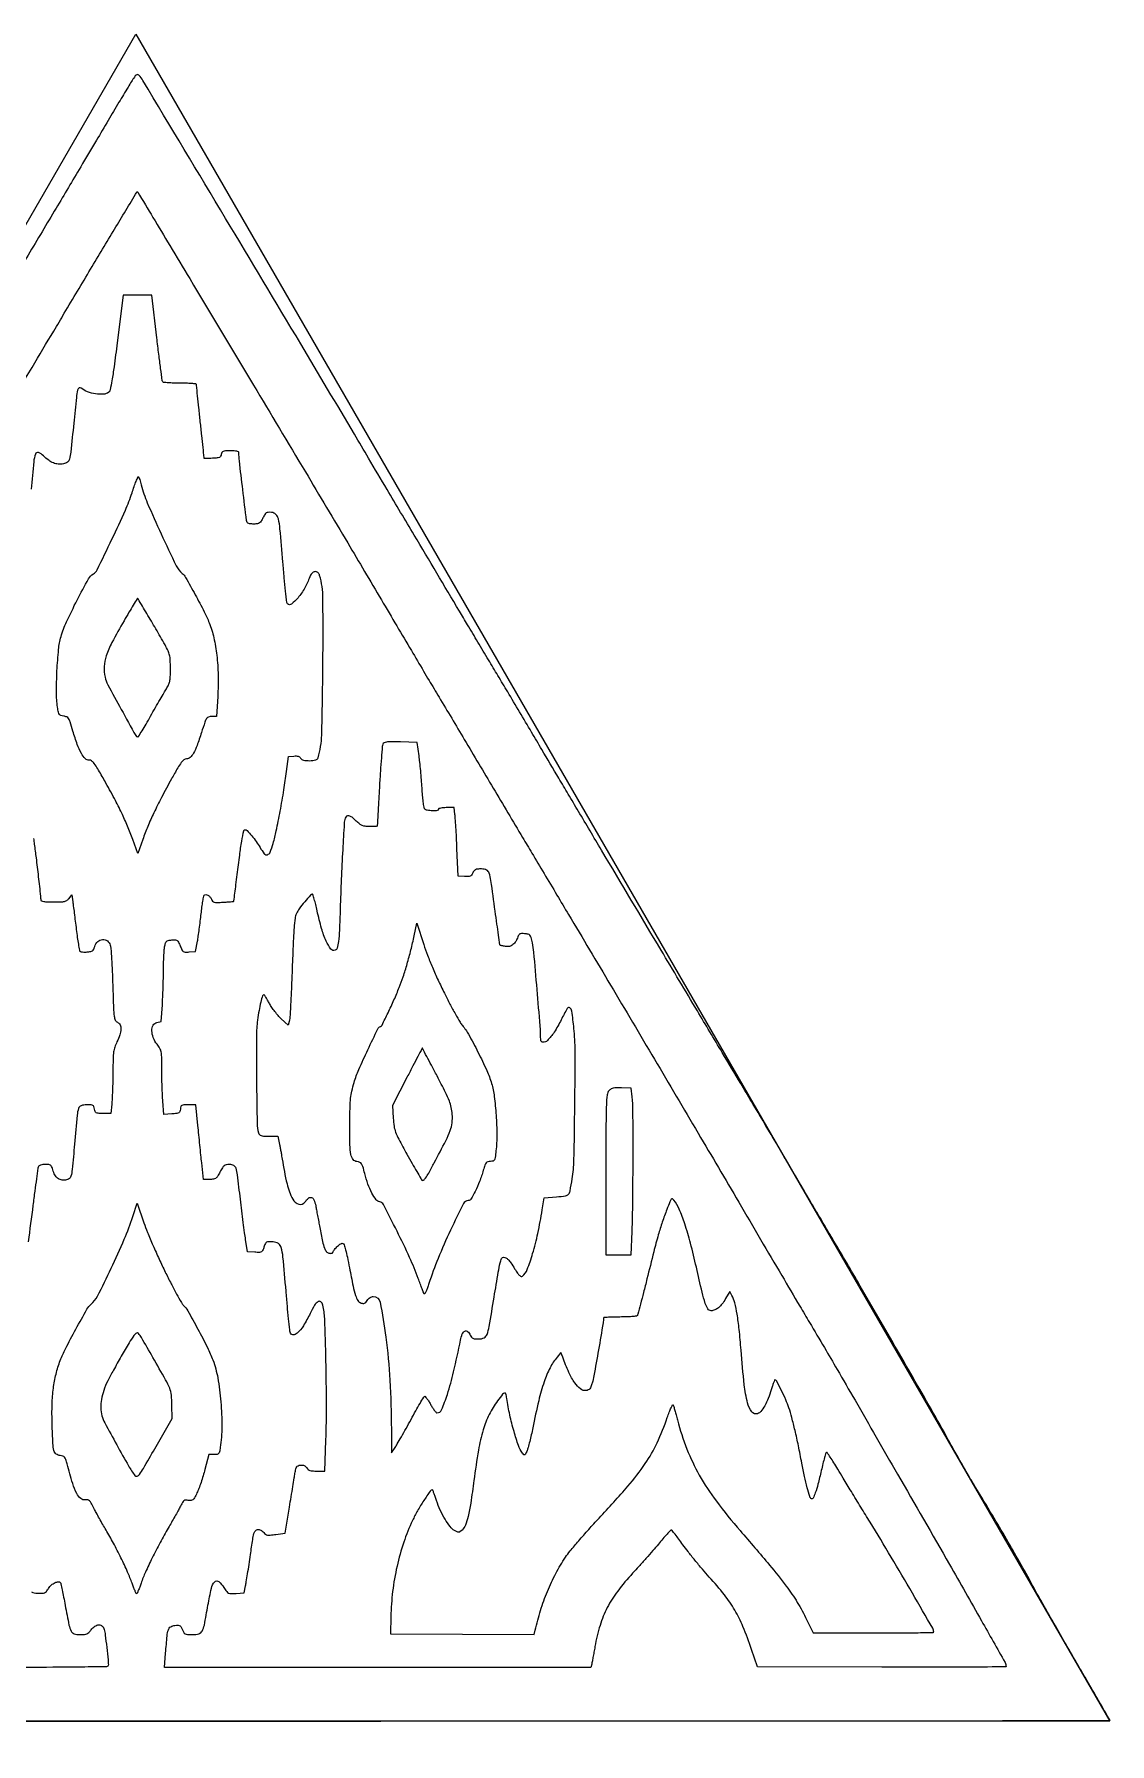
# Model space of a CAD drawing. Header units: millimetres. Extents: x 8 to 202, y 10 to 284.
# Drawn here: x 122.65 to 147.5, y 56.5 to 96 of the extents above; entities that cross this region are included whole.
import ezdxf

# ---------------------------------------------------------------- set-up
doc = ezdxf.new("R2010")
doc.units = ezdxf.units.MM
doc.layers.add('CUT', color=1, linetype='Continuous')
doc.layers.add('ENGRAVE', color=7, linetype='Continuous')

msp = doc.modelspace()

# ---------------------------------------------------------------- linework, layer by layer
at = {"layer": 'CUT'}
msp.add_lwpolyline([(102.5, 57.029), (125, 96), (147.5, 57.029)], close=True, dxfattribs=at)
at = {"layer": 'ENGRAVE'}
for points in [[(102.502, 57.029), (125.001, 57.029, 0.000068), (133.628, 57.03, 0.000114), (140.891, 57.034, 0.000001), (147.493, 57.039, 0.413999), (147.5, 57.045, 0.131203), (147.497, 57.058, 0.000069), (147.298, 57.404, 0.000931), (147.075, 57.789, 0.000567), (146.811, 58.243, -0.001325), (146.518, 58.749, -0.001075), (146.205, 59.293, -0.001085), (145.92, 59.796, -0.002818), (145.717, 60.16, 0.002725), (145.412, 60.708, 0.003134), (145.115, 61.227, 0.002853), (144.788, 61.781, 0.001688), (144.393, 62.439, -0.003753), (144.249, 62.681, -0.002126), (144.078, 62.975, -0.002122), (143.909, 63.274, -0.003491), (143.768, 63.528, 0.005256), (143.372, 64.239, 0.000741), (142.537, 65.692, 0.000894), (141.683, 67.169, 0.002652), (141.09, 68.178, -0.000697), (140.88, 68.532, -0.000333), (140.611, 68.987, -0.00033), (140.332, 69.463, -0.000471), (140.084, 69.886, 0.000821), (139.828, 70.32, 0.000501), (139.526, 70.832, 0.000502), (139.225, 71.339, 0.00089), (138.976, 71.756, -0.000393), (138.547, 72.473, -0.000167), (137.973, 73.434, -0.000103), (137.134, 74.84, -0.000025), (135.758, 77.15, -0.000053), (135.225, 78.044, -0.000461), (134.988, 78.443, -0.000581), (134.771, 78.809, -0.000112), (134.379, 79.474, 0.000536), (134.142, 79.874, 0.000334), (133.865, 80.343, 0.000335), (133.59, 80.804, 0.000608), (133.365, 81.181, -0.000213), (133.148, 81.543, -0.000144), (132.901, 81.956, -0.000145), (132.663, 82.355, -0.00029), (132.475, 82.671, -0.000038), (131.431, 84.426, -0.000161), (130.804, 85.48, -0.000265), (130.377, 86.201, -0.000574), (130.049, 86.756, 0.001443), (128.808, 88.847, 0.000555), (127.073, 91.745, 0.000045), (125.163, 94.927, 0.050799), (125.07, 95.051, 0.189834), (125.04, 95.066, 0.197749), (125.009, 95.056, 0.065893), (124.969, 95.011, 0.009089), (124.899, 94.906, 0.006714), (124.819, 94.777, 0.000513), (124.61, 94.427, 0.000705), (124.36, 94.008, 0.000537), (124.089, 93.548, -0.000806), (123.725, 92.935, -0.000226), (123.156, 91.978, -0.000228), (122.511, 90.897, -0.000241), (121.877, 89.835, 0.000168)], [(121.386, 86.266, 0.000083), (122.01, 87.311, 0.000097), (122.602, 88.303, 0.000085), (123.103, 89.142, 0.000591), (123.347, 89.553, -0.000722), (123.955, 90.575, -0.000982), (124.507, 91.496, -0.000037), (125.027, 92.359, -0.518533), (125.037, 92.359, -0.036225), (125.043, 92.351, -0.000004), (125.395, 91.766, -0.000121), (125.783, 91.119, -0.000073), (126.243, 90.352, -0.000195), (127.716, 87.894, -0.000357), (128.916, 85.888, -0.000434), (129.894, 84.247, -0.000841), (130.671, 82.933, 0.000158), (131.029, 82.328, 0.000193), (131.364, 81.761, 0.000161), (131.646, 81.285, 0.001372), (131.773, 81.072, -0.000811), (132.005, 80.684, -0.000072), (132.587, 79.707, -0.000098), (133.256, 78.582, -0.000094), (133.935, 77.44, 0.00018), (134.148, 77.082, 0.00008), (134.429, 76.611, 0.00008), (134.727, 76.112, 0.000108), (134.996, 75.661, -0.000512), (135.967, 74.029, -0.000444), (136.983, 72.316, -0.000446), (137.988, 70.613, -0.000541), (138.928, 69.014, 0.000185), (139.433, 68.153, 0.000206), (139.922, 67.322, 0.00019), (140.339, 66.613, 0.001077), (140.563, 66.236, -0.001055), (140.907, 65.655, -0.001631), (141.201, 65.152, -0.000779), (141.614, 64.439, -0.000078), (142.598, 62.731, -0.000479), (143.796, 60.648, -0.001832), (144.536, 59.346, -0.000489), (145.079, 58.382, -0.128586), (145.103, 58.289, -0.412398), (145.092, 58.279, -0.000082), (144.259, 58.274, -0.001424), (143.332, 58.271, -0.000854), (142.231, 58.273), (139.359, 58.282), (139.223, 58.685, 0.015851), (139.026, 59.209, 0.034607), (138.836, 59.593, 0.035282), (138.597, 59.943, 0.017113), (138.247, 60.356, -0.007726), (138.088, 60.536, -0.005495), (137.916, 60.742, -0.005548), (137.756, 60.942, -0.011747), (137.638, 61.101, 0.004903), (137.544, 61.232, 0.007724), (137.46, 61.342, 0.002882), (137.386, 61.434, 0.226988), (137.37, 61.442, 0.207849), (137.353, 61.434, 0.002592), (137.271, 61.346, 0.007105), (137.177, 61.24, 0.00453), (137.071, 61.115, -0.004858), (136.944, 60.965, -0.002629), (136.785, 60.783, -0.002618), (136.62, 60.599, -0.00413), (136.477, 60.443, 0.025982), (136.132, 60.032, 0.043141), (135.891, 59.649, 0.044534), (135.724, 59.239, 0.02995), (135.606, 58.748, -0.000849), (135.583, 58.619, -0.001003), (135.56, 58.497, -0.000875), (135.541, 58.395, -0.006342), (135.531, 58.345), (135.513, 58.264), (130.588, 58.264), (125.662, 58.264), (125.688, 58.6, -0.00431), (125.722, 58.996, -0.056824), (125.752, 59.139, -0.176562), (125.806, 59.207, -0.117427), (125.9, 59.238, -0.02317), (125.98, 59.24, -0.127437), (126.022, 59.229, -0.146597), (126.049, 59.2, -0.034036), (126.076, 59.138, 0.042945), (126.105, 59.073, 0.157046), (126.138, 59.042, 0.098761), (126.19, 59.029, 0.011707), (126.312, 59.026, 0.066413), (126.458, 59.046, 0.209155), (126.534, 59.107, 0.073213), (126.582, 59.246, 0.003954), (126.666, 59.705, -0.013222), (126.745, 60.096, -0.128325), (126.822, 60.244, -0.401264), (126.915, 60.251, -0.079178), (127.036, 60.113, 0.01905), (127.098, 60.022, 0.120639), (127.141, 59.986, 0.113286), (127.197, 59.973, 0.015924), (127.316, 59.977), (127.504, 59.989), (127.535, 60.149, 0.008877), (127.552, 60.243, 0.00141), (127.582, 60.428, 0.001562), (127.615, 60.647, 0.001367), (127.648, 60.875, -0.002709), (127.7, 61.221, -0.029716), (127.729, 61.358, -0.090562), (127.762, 61.425, -0.200582), (127.81, 61.453, -0.081018), (127.847, 61.453, -0.064106), (127.885, 61.441, -0.059934), (127.921, 61.418, -0.054283), (127.953, 61.387, 0.061254), (127.996, 61.345, 0.119472), (128.04, 61.326, 0.067109), (128.104, 61.324, 0.009877), (128.233, 61.339), (128.45, 61.369), (128.548, 61.968, 0.000015), (128.588, 62.211, 0.000016), (128.626, 62.445, 0.000015), (128.658, 62.644, 0.000087), (128.675, 62.749, -0.014434), (128.695, 62.853, -0.091716), (128.716, 62.902, -0.154159), (128.748, 62.928, -0.06498), (128.803, 62.942, -0.051122), (128.85, 62.943, -0.081139), (128.889, 62.933, -0.085863), (128.921, 62.911, -0.064253), (128.948, 62.879, 0.082806), (128.981, 62.841, 0.093093), (129.022, 62.819, 0.060789), (129.083, 62.807, 0.016981), (129.181, 62.804), (129.367, 62.804), (129.392, 63.521, 0.009205), (129.404, 64.349, 0.005153), (129.391, 65.357, 0.003023), (129.362, 66.326, 0.05262), (129.318, 66.638, 0.147694), (129.273, 66.713, 0.342567), (129.211, 66.718, 0.111254), (129.129, 66.633, 0.021724), (129.026, 66.445, -0.02316), (128.87, 66.162, -0.066081), (128.728, 65.988, -0.208067), (128.627, 65.952, -0.339244), (128.563, 66.009, -0.024324), (128.554, 66.068, -0.000695), (128.528, 66.323, -0.001409), (128.5, 66.622, -0.000969), (128.47, 66.962, 0.001611), (128.398, 67.752, 0.040679), (128.36, 67.965, 0.184117), (128.293, 68.058, 0.130898), (128.171, 68.099, 0.014969), (128.065, 68.103, 0.131243), (128.02, 68.091, 0.159896), (127.991, 68.059, 0.025256), (127.96, 67.979, -0.025326), (127.929, 67.899, -0.160507), (127.9, 67.867, -0.130709), (127.855, 67.856, -0.014702), (127.748, 67.859), (127.579, 67.87), (127.535, 68.157, -0.004385), (127.513, 68.309, -0.001224), (127.482, 68.547, -0.001234), (127.448, 68.817, -0.001297), (127.416, 69.083, 0.00169), (127.346, 69.649, 0.044067), (127.314, 69.799, 0.199137), (127.261, 69.862, 0.12164), (127.166, 69.886, 0.040474), (127.088, 69.88, 0.124568), (127.04, 69.859, 0.091274), (127, 69.813, 0.015916), (126.943, 69.713, -0.015624), (126.885, 69.611, -0.098513), (126.844, 69.566, -0.126136), (126.794, 69.547, -0.032235), (126.707, 69.541), (126.562, 69.541), (126.521, 69.922, -0.001298), (126.502, 70.103, -0.000631), (126.478, 70.333, -0.000626), (126.455, 70.573, -0.000905), (126.434, 70.785), (126.389, 71.266), (126.215, 71.266, 0.012207), (126.108, 71.264, 0.111366), (126.064, 71.251, 0.19244), (126.041, 71.224, 0.050872), (126.028, 71.166, -0.056525), (126.015, 71.109, -0.181403), (125.991, 71.08, -0.101998), (125.943, 71.065, -0.011949), (125.832, 71.056), (125.647, 71.045), (125.623, 71.346, -0.008009), (125.614, 71.492, -0.00343), (125.607, 71.688, -0.003393), (125.601, 71.897, -0.004465), (125.599, 72.087, 0.004097), (125.597, 72.372, 0.042553), (125.585, 72.488, 0.084122), (125.555, 72.569, 0.037219), (125.49, 72.664, -0.074254), (125.402, 72.817, -0.091198), (125.371, 72.978, -0.124543), (125.401, 73.104, -0.22599), (125.485, 73.166), (125.588, 73.187), (125.612, 73.576, 0.004519), (125.621, 73.754, 0.002586), (125.629, 73.969, 0.002583), (125.635, 74.186, 0.00429), (125.638, 74.368, -0.005524), (125.64, 74.533, -0.005781), (125.647, 74.695, -0.005567), (125.655, 74.835, -0.025389), (125.665, 74.916, -0.0218), (125.685, 75.003, -0.137072), (125.707, 75.042, -0.145791), (125.746, 75.062, -0.025737), (125.829, 75.073, -0.026804), (125.913, 75.075, -0.147963), (125.955, 75.061, -0.128482), (125.986, 75.025, -0.018274), (126.025, 74.935, 0.018483), (126.065, 74.844, 0.133854), (126.096, 74.808, 0.144262), (126.14, 74.794, 0.022626), (126.232, 74.796), (126.38, 74.807), (126.423, 75.043, 0.008052), (126.442, 75.161, 0.003015), (126.466, 75.327, 0.002986), (126.489, 75.509, 0.003619), (126.509, 75.679, -0.005247), (126.527, 75.834, -0.007802), (126.547, 75.969, -0.003958), (126.567, 76.083, -0.141274), (126.578, 76.107, -0.21267), (126.615, 76.123, -0.126755), (126.662, 76.111, -0.092486), (126.709, 76.072, -0.069829), (126.744, 76.014, 0.085964), (126.773, 75.97, 0.143098), (126.811, 75.948, 0.066853), (126.875, 75.941, 0.008324), (127.016, 75.946, 0.002919), (127.107, 75.952, 0.004596), (127.185, 75.958, 0.001332), (127.253, 75.963, 0.163429), (127.26, 75.967, 0.17731), (127.265, 75.975, 0.000223), (127.288, 76.152, 0.001904), (127.313, 76.351, 0.001166), (127.341, 76.586, -0.003764), (127.398, 77.035, -0.009888), (127.447, 77.356, -0.005225), (127.492, 77.598, -0.358675), (127.522, 77.622, -0.207584), (127.569, 77.602, -0.012309), (127.676, 77.482, -0.019112), (127.783, 77.345, -0.026384), (127.868, 77.213, 0.035877), (127.967, 77.066, 0.308519), (128.039, 77.044, 0.230001), (128.102, 77.102, 0.022988), (128.172, 77.304, 0.01948), (128.244, 77.593, 0.005373), (128.334, 78.051, 0.005657), (128.42, 78.543, 0.008948), (128.482, 78.966), (128.526, 79.311), (128.648, 79.323, -0.031551), (128.705, 79.325, -0.063875), (128.749, 79.318, -0.084294), (128.781, 79.302, -0.110188), (128.803, 79.277, 0.22135), (128.871, 79.229, 0.051249), (129.014, 79.216, 0.051598), (129.155, 79.233, 0.269956), (129.209, 79.284, 0.067343), (129.294, 79.808, 0.004159), (129.321, 81.39, 0.004151), (129.321, 82.972, 0.067543), (129.246, 83.497, 0.150384), (129.203, 83.564, 0.216389), (129.136, 83.582, 0.17116), (129.065, 83.544, 0.1006), (129.016, 83.46, -0.043018), (128.902, 83.206, -0.045423), (128.747, 82.98, -0.053958), (128.597, 82.833, -0.38538), (128.504, 82.839, -0.163845), (128.491, 82.868, -0.001147), (128.46, 83.135, -0.004257), (128.428, 83.444, -0.002692), (128.396, 83.804, 0.001689), (128.329, 84.57, 0.033524), (128.292, 84.802, 0.143967), (128.235, 84.906, 0.174113), (128.134, 84.952, 0.032595), (128.058, 84.953, 0.132437), (128.014, 84.939, 0.114859), (127.98, 84.904, 0.021692), (127.937, 84.824, -0.025284), (127.894, 84.747, -0.102724), (127.858, 84.709, -0.112128), (127.81, 84.69, -0.032998), (127.732, 84.682, -0.025328), (127.678, 84.684, -0.032502), (127.628, 84.691, -0.034138), (127.589, 84.702, -0.170813), (127.572, 84.716, -0.10895), (127.555, 84.763, -0.000271), (127.47, 85.478, -0.001034), (127.392, 86.141, -0.024089), (127.38, 86.33, 0.269637), (127.368, 86.35, 0.068615), (127.33, 86.364, 0.041819), (127.27, 86.373, 0.014542), (127.182, 86.375, 0.010543), (127.067, 86.373, 0.082893), (127.015, 86.362, 0.176734), (126.987, 86.338, 0.089493), (126.973, 86.293, -0.092315), (126.958, 86.25, -0.159278), (126.93, 86.224, -0.080768), (126.878, 86.21, -0.012454), (126.771, 86.201, -0.005386), (126.697, 86.197, -0.008992), (126.636, 86.196, -0.003218), (126.584, 86.196, -0.404724), (126.58, 86.201, 0.02168), (126.579, 86.21, 0.000014), (126.553, 86.454, 0.000176), (126.524, 86.726, 0.000107), (126.489, 87.047, -0.00028), (126.455, 87.369, -0.000445), (126.425, 87.645, -0.000086), (126.4, 87.888, -0.022298), (126.399, 87.91, 0.383375), (126.389, 87.921, 0.004921), (126.287, 87.929, 0.011174), (126.165, 87.935, 0.006735), (126.019, 87.937, -0.007737), (125.872, 87.939, -0.011911), (125.746, 87.946, -0.006382), (125.64, 87.956, -0.232326), (125.62, 87.968, -0.104968), (125.611, 87.995, -0.000514), (125.572, 88.28, -0.002327), (125.53, 88.605, -0.001467), (125.484, 88.985), (125.367, 89.971), (125.036, 89.971), (124.705, 89.971), (124.568, 88.872, -0.002047), (124.496, 88.318, -0.009216), (124.447, 87.995, -0.009269), (124.407, 87.784, -0.17765), (124.373, 87.728, -0.148094), (124.253, 87.682, -0.055035), (124.071, 87.689, -0.053467), (123.883, 87.738, -0.083935), (123.739, 87.822, 0.317081), (123.688, 87.826, 0.2098), (123.653, 87.777, 0.026632), (123.626, 87.609, 0.001131), (123.565, 87.011, -0.001155), (123.497, 86.347, -0.036055), (123.468, 86.185, -0.172796), (123.419, 86.112, -0.119821), (123.327, 86.073, -0.060612), (123.206, 86.068, -0.075352), (123.095, 86.094, -0.06482), (122.986, 86.156, -0.032506), (122.865, 86.259, 0.102878), (122.749, 86.333, 0.418207), (122.68, 86.301, 0.06365), (122.641, 86.125, 0.002671), (122.585, 85.485, -0.001543)], [(116.687, 81.127, 0.000005), (116.118, 80.172, 0.000004), (115.501, 79.135, 0.000004), (114.925, 78.17, 0.000009)], [(122.634, 77.418, -0.010067), (122.654, 77.286, -0.003637), (122.694, 76.972, -0.001406), (122.746, 76.536, -0.000521), (122.797, 76.085, -0.026279), (122.802, 75.997, 0.313848), (122.817, 75.975, 0.048526), (122.87, 75.962, 0.029986), (122.958, 75.954, 0.008307), (123.096, 75.951, 0.007766), (123.266, 75.954, 0.047864), (123.352, 75.965, 0.091345), (123.408, 75.989, 0.075995), (123.456, 76.033), (123.522, 76.114), (123.544, 75.951, -0.001666), (123.555, 75.859, -0.00034), (123.576, 75.697, -0.000358), (123.599, 75.509, -0.000336), (123.623, 75.316, 0.004858), (123.647, 75.133, 0.007308), (123.672, 74.974, 0.003433), (123.696, 74.839, 0.146577), (123.709, 74.814, 0.149247), (123.728, 74.803, 0.026266), (123.77, 74.796, 0.026431), (123.822, 74.794, 0.02105), (123.877, 74.796, 0.026683), (123.956, 74.807, 0.11409), (123.999, 74.826, 0.126768), (124.027, 74.86, 0.036306), (124.051, 74.926, -0.139691), (124.119, 75.036, -0.167493), (124.23, 75.084, -0.182218), (124.341, 75.051, -0.162517), (124.409, 74.953, -0.051736), (124.422, 74.877, -0.002799), (124.438, 74.636, -0.004343), (124.454, 74.347, -0.003153), (124.466, 74.026, 0.001441), (124.484, 73.496, 0.022017), (124.499, 73.313, 0.07483), (124.525, 73.221, 0.18538), (124.573, 73.173, -0.184188), (124.634, 73.114, -0.11266), (124.654, 73.014, -0.075348), (124.631, 72.88, -0.037073), (124.564, 72.719, 0.034349), (124.513, 72.599, 0.049231), (124.487, 72.487, 0.027605), (124.474, 72.332, 0.004232), (124.469, 72.021, -0.003703), (124.466, 71.806, -0.003638), (124.46, 71.591, -0.003579), (124.451, 71.401, -0.013809), (124.442, 71.284), (124.419, 71.066), (124.237, 71.066, -0.011262), (124.126, 71.069, -0.108502), (124.081, 71.081, -0.195107), (124.057, 71.109, -0.052079), (124.044, 71.166, 0.051102), (124.032, 71.224, 0.192974), (124.008, 71.251, 0.110807), (123.964, 71.264, 0.012015), (123.857, 71.266, 0.090782), (123.734, 71.244, 0.233093), (123.674, 71.179, 0.049779), (123.644, 71.025, 0.001429), (123.583, 70.358, -0.001736), (123.529, 69.771, -0.044689), (123.5, 69.614, -0.203601), (123.447, 69.548, -0.124086), (123.349, 69.523, -0.081024), (123.25, 69.539, -0.112591), (123.173, 69.586, -0.094518), (123.116, 69.668, -0.044047), (123.073, 69.791, 0.054178), (123.054, 69.842, 0.148851), (123.028, 69.869, 0.108066), (122.986, 69.883, 0.021687), (122.907, 69.886, 0.028313), (122.85, 69.883, 0.041333), (122.8, 69.873, 0.048502), (122.764, 69.859, 0.190593), (122.748, 69.841, 0.050946), (122.739, 69.805, 0.000554), (122.704, 69.558, 0.001736), (122.665, 69.272, 0.001129), (122.622, 68.942, -0.000712), (122.512, 68.1, -0.037238)], [(122.586, 60.01, 0.070837), (122.72, 59.983, 0.015161), (122.835, 59.98, 0.100512), (122.891, 59.991, 0.125545), (122.932, 60.022, 0.02896), (122.982, 60.094, -0.074649), (123.047, 60.171, -0.071223), (123.132, 60.226, -0.091269), (123.211, 60.247, -0.27889), (123.258, 60.223, -0.085809), (123.268, 60.199, -0.001327), (123.298, 60.057, -0.003499), (123.331, 59.892, -0.002304), (123.367, 59.701, 0.003641), (123.455, 59.245, 0.067575), (123.503, 59.107, 0.204338), (123.574, 59.046, 0.074494), (123.707, 59.026, 0.019208), (123.81, 59.03, 0.081006), (123.87, 59.045, 0.10024), (123.915, 59.076, 0.038081), (123.965, 59.135, -0.088397), (124.05, 59.219, -0.143381), (124.146, 59.25, -0.190151), (124.225, 59.222, -0.16239), (124.27, 59.144, -0.020318), (124.292, 59.016, -0.002392), (124.326, 58.729, -0.00213), (124.358, 58.44, -0.025233), (124.364, 58.327, -0.410043), (124.322, 58.284, -0.001991), (123.649, 58.274, -0.002986), (122.511, 58.268, -0.000221), (119.4, 58.273)]]:
    msp.add_lwpolyline(points, format="xyb", dxfattribs=at)
for points in [[(125.125, 85.586, 0.039153), (125.264, 85.174, 0.007556), (125.584, 84.454, 0.004449), (125.932, 83.72, 0.107226), (126.071, 83.542, -0.091402), (126.149, 83.449, -0.003454), (126.371, 83.05, -0.006574), (126.579, 82.657, -0.024344), (126.694, 82.402, -0.038818), (126.801, 82.055, -0.026806), (126.87, 81.65, -0.024235), (126.9, 81.195, -0.018687), (126.89, 80.697), (126.863, 80.237), (126.749, 80.237, 0.086862), (126.678, 80.224, 0.167286), (126.634, 80.188, 0.058648), (126.595, 80.107, 0.004052), (126.516, 79.864, -0.010927), (126.413, 79.565, -0.042495), (126.33, 79.387, -0.077679), (126.252, 79.29, -0.186861), (126.166, 79.256, 0.17194), (126.109, 79.236, 0.063245), (126.049, 79.173, 0.028958), (125.968, 79.049, 0.00448), (125.824, 78.793, 0.005142), (125.592, 78.363, 0.009592), (125.415, 78.009, 0.011442), (125.276, 77.697, 0.013778), (125.159, 77.397), (125.042, 77.071), (124.927, 77.392, 0.012266), (124.806, 77.705, 0.012836), (124.672, 78.007, 0.011), (124.504, 78.339, 0.005661), (124.281, 78.748, 0.00375), (124.12, 79.029, 0.029829), (124.037, 79.154, 0.074518), (123.977, 79.213, 0.190266), (123.919, 79.227, -0.241637), (123.833, 79.259, -0.060031), (123.742, 79.384, -0.039642), (123.647, 79.593, -0.014866), (123.546, 79.899, 0.005247), (123.481, 80.11, 0.0603), (123.445, 80.189, 0.150182), (123.402, 80.226, 0.081656), (123.334, 80.244, -0.04863), (123.267, 80.257, -0.17242), (123.233, 80.283, -0.100597), (123.212, 80.333, -0.011139), (123.191, 80.455, -0.037972), (123.166, 80.79, -0.012174), (123.178, 81.29, -0.011746), (123.215, 81.784, -0.046318), (123.272, 82.083, -0.037254), (123.399, 82.423, -0.01109), (123.641, 82.921, -0.006287), (123.905, 83.417, -0.139945), (124.018, 83.532, 0.151772), (124.105, 83.625, 0.002065), (124.448, 84.334, 0.005895), (124.758, 85.003, 0.027214), (124.912, 85.402, -0.005985), (124.961, 85.548, -0.010164), (125.006, 85.669, -0.004193), (125.047, 85.768, -0.452421), (125.059, 85.772, -0.167865), (125.07, 85.76, -0.009912), (125.088, 85.712, -0.014065), (125.107, 85.653, -0.009843)], [(124.726, 82.448, 0.009275), (124.448, 81.947, 0.040527), (124.314, 81.636, 0.067465), (124.267, 81.393, 0.069559), (124.287, 81.149, 0.067381), (124.353, 80.97, 0.003151), (124.662, 80.401, 0.001098), (124.997, 79.795, 0.276676), (125.048, 79.765, 0.255616), (125.062, 79.774, 0.001614), (125.144, 79.907, 0.005915), (125.236, 80.062, 0.003673), (125.341, 80.247, -0.001986), (125.451, 80.441, -0.002192), (125.558, 80.629, -0.002036), (125.652, 80.788, -0.011227), (125.704, 80.873, 0.034362), (125.756, 80.965, 0.061079), (125.783, 81.048, 0.041254), (125.796, 81.155, 0.008499), (125.798, 81.345, 0.009664), (125.794, 81.543, 0.046059), (125.779, 81.655, 0.055278), (125.745, 81.753, 0.017848), (125.674, 81.89, 0.002286), (125.462, 82.26, 0.002556), (125.253, 82.614, 0.000253), (125.052, 82.953, 0.264349), (125.038, 82.961, 0.261574), (125.029, 82.956, 0.00046), (124.94, 82.81, 0.003144), (124.841, 82.645, 0.001919)], [(130.704, 79.594, 0.071872), (130.692, 79.544, 0.001375), (130.671, 79.281, 0.003303), (130.649, 78.974, 0.002203), (130.627, 78.621, -0.000011), (130.608, 78.272, -0.000019), (130.591, 77.977, -0.000001), (130.576, 77.711, -0.002997), (130.576, 77.704, -0.376625), (130.572, 77.7, -0.00256), (130.524, 77.697, -0.008005), (130.467, 77.695, -0.004834), (130.399, 77.695, -0.025861), (130.299, 77.7, -0.072439), (130.231, 77.717, -0.070773), (130.17, 77.753, -0.023877), (130.092, 77.822, 0.028312), (129.994, 77.907, 0.104401), (129.92, 77.943, 0.217429), (129.868, 77.933, 0.165937), (129.834, 77.885, 0.059848), (129.813, 77.767, 0.001182), (129.778, 77.154, 0.003035), (129.745, 76.481, 0.002896), (129.721, 75.798, -0.003241), (129.702, 75.298, -0.019285), (129.681, 75.037, -0.03371), (129.652, 74.886, -0.253637), (129.604, 74.835, -0.322783), (129.505, 74.865, -0.054075), (129.398, 75.046, -0.037541), (129.29, 75.34, -0.015864), (129.188, 75.747, 0.005602), (129.154, 75.895, 0.009136), (129.122, 76.02, 0.003386), (129.092, 76.124, 0.33128), (129.08, 76.133, 0.217647), (129.034, 76.112, 0.007117), (128.9, 75.955, 0.013752), (128.776, 75.795, 0.047968), (128.709, 75.683, 0.079435), (128.678, 75.576, 0.012222), (128.655, 75.355, 0.008592), (128.635, 75.011, 0.001912), (128.612, 74.422, -0.001921), (128.594, 73.979, -0.002856), (128.576, 73.591, -0.001247), (128.557, 73.26, -0.058218), (128.545, 73.193), (128.518, 73.104), (128.357, 73.253, -0.02698), (128.288, 73.325, -0.015553), (128.211, 73.418, -0.015511), (128.141, 73.517, -0.024978), (128.087, 73.605, 0.007662), (128.044, 73.683, 0.011908), (128.004, 73.749, 0.006207), (127.969, 73.802, 0.24713), (127.957, 73.808, 0.333479), (127.927, 73.786, 0.010795), (127.886, 73.635, 0.017018), (127.845, 73.445, 0.01104), (127.81, 73.224, 0.033031), (127.784, 72.845, 0.002741), (127.788, 71.86, 0.001555), (127.801, 70.829, 0.071835), (127.834, 70.621, 0.089277), (127.857, 70.578, 0.145957), (127.891, 70.553, 0.072665), (127.949, 70.542, 0.010605), (128.071, 70.54), (128.282, 70.54), (128.319, 70.349, -0.002387), (128.335, 70.265, -0.001705), (128.353, 70.172, -0.001721), (128.368, 70.082, -0.003687), (128.38, 70.013, 0.0185), (128.492, 69.439, 0.064198), (128.625, 69.085, 0.200756), (128.766, 68.969, 0.321269), (128.907, 69.018, -0.059808), (128.99, 69.11, -0.267353), (129.059, 69.123, -0.221585), (129.115, 69.069, -0.044191), (129.154, 68.933, -0.000231), (129.172, 68.838, -0.000089), (129.197, 68.707, -0.000088), (129.224, 68.565, -0.000109), (129.249, 68.433, 0.004257), (129.314, 68.106, 0.033452), (129.356, 67.956, 0.082997), (129.399, 67.878, 0.162388), (129.459, 67.839, 0.045178), (129.491, 67.834, 0.062273), (129.52, 67.835, 0.078872), (129.542, 67.843, 0.190877), (129.553, 67.855, -0.084765), (129.591, 67.925, -0.041818), (129.66, 68, -0.039005), (129.734, 68.057, -0.241211), (129.781, 68.062, -0.223617), (129.809, 68.032, -0.014029), (129.845, 67.914, -0.015165), (129.886, 67.745, -0.00548), (129.935, 67.502, 0.004373), (130.019, 67.073, 0.028509), (130.076, 66.861, 0.062207), (130.131, 66.743, 0.165291), (130.203, 66.686, 0.056928), (130.247, 66.675, 0.132052), (130.28, 66.68, 0.112384), (130.31, 66.701, 0.03509), (130.343, 66.746, -0.054084), (130.372, 66.781, -0.05246), (130.409, 66.81, -0.055749), (130.448, 66.829, -0.085764), (130.484, 66.835, -0.359493), (130.642, 66.705, -0.013731), (130.774, 65.9, -0.01988), (130.87, 64.901, -0.013986), (130.902, 63.772), (130.902, 63.223), (130.989, 63.351, 0.017016), (131.039, 63.429, 0.002436), (131.133, 63.593, 0.002766), (131.244, 63.789, 0.002358), (131.358, 63.996, -0.002538), (131.468, 64.196, -0.003943), (131.565, 64.366, -0.001245), (131.65, 64.513, -0.122551), (131.667, 64.53, -0.364856), (131.683, 64.528, -0.017708), (131.719, 64.483, -0.021892), (131.762, 64.423, -0.0132), (131.807, 64.347, 0.012952), (131.853, 64.271, 0.019042), (131.897, 64.206, 0.014739), (131.937, 64.157, 0.221015), (131.956, 64.148, 0.302072), (132.063, 64.219, 0.021114), (132.196, 64.576, 0.020722), (132.341, 65.096, 0.007999), (132.5, 65.827, -0.042909), (132.542, 65.972, -0.181455), (132.601, 66.038, -0.320015), (132.664, 66.029, -0.097207), (132.725, 65.945, 0.059364), (132.753, 65.898, 0.120502), (132.787, 65.871, 0.086239), (132.838, 65.858, 0.020577), (132.924, 65.855, 0.118653), (133.045, 65.884, 0.189702), (133.114, 65.962, 0.044636), (133.163, 66.147, 0.001857), (133.277, 66.825, -0.001219), (133.373, 67.4, -0.016076), (133.415, 67.611, -0.045278), (133.45, 67.715, -0.301516), (133.494, 67.743, -0.119094), (133.547, 67.729, -0.078392), (133.598, 67.691, -0.04187), (133.659, 67.617, -0.008909), (133.751, 67.478, 0.010496), (133.82, 67.373, 0.050932), (133.867, 67.319, 0.121105), (133.902, 67.299, 0.246997), (133.932, 67.306, 0.129564), (134.041, 67.458, 0.01829), (134.166, 67.827, 0.019152), (134.287, 68.296, 0.013108), (134.389, 68.838), (134.434, 69.115), (134.72, 69.14, 0.013264), (134.928, 69.163, 0.181821), (134.994, 69.199, 0.131226), (135.03, 69.274, 0.005753), (135.081, 69.559, 0.036562), (135.121, 69.985, 0.00225), (135.141, 71.257, 0.002681), (135.148, 72.512, 0.027355), (135.12, 73.032, 0.005504), (135.072, 73.432, 0.215803), (135.026, 73.506, 0.436382), (134.966, 73.492, 0.012178), (134.825, 73.229, -0.025053), (134.663, 72.942, -0.057099), (134.506, 72.749, -0.202393), (134.406, 72.709, -0.407273), (134.352, 72.764, 0.019346), (134.339, 73.089, 0.001617), (134.27, 73.928, 0.001107), (134.194, 74.791, 0.033262), (134.16, 75.007, 0.011476), (134.129, 75.132, 0.10833), (134.103, 75.181, 0.163116), (134.063, 75.205, 0.035051), (133.982, 75.218, 0.023011), (133.91, 75.221, 0.106069), (133.87, 75.212, 0.14995), (133.844, 75.188, 0.062449), (133.825, 75.145, -0.063329), (133.778, 75.041, -0.090592), (133.711, 74.966, -0.103808), (133.629, 74.926, -0.109346), (133.54, 74.923, -0.004561), (133.495, 74.932, -0.006613), (133.457, 74.941, -0.003628), (133.424, 74.949, -0.103751), (133.416, 74.952, -0.193295), (133.412, 74.961, -0.000166), (133.378, 75.187, -0.001698), (133.342, 75.44, -0.001036), (133.301, 75.74, 0.001363), (133.203, 76.447, 0.043098), (133.163, 76.617, 0.206892), (133.101, 76.688, 0.110959), (132.986, 76.714, 0.020098), (132.897, 76.711, 0.087333), (132.847, 76.697, 0.121965), (132.812, 76.67, 0.057307), (132.783, 76.622, -0.051184), (132.754, 76.572, -0.133876), (132.723, 76.547, -0.099253), (132.676, 76.537, -0.020987), (132.593, 76.54), (132.446, 76.551), (132.418, 77.186, 0.002008), (132.407, 77.441, 0.002409), (132.393, 77.68, 0.002065), (132.38, 77.882, 0.015995), (132.371, 77.976), (132.35, 78.131), (132.171, 78.131, 0.019066), (132.102, 78.128, 0.030891), (132.044, 78.12, 0.032063), (132.002, 78.108, 0.321101), (131.992, 78.094, -0.383765), (131.964, 78.063, -0.033415), (131.849, 78.059, -0.03465), (131.729, 78.071, -0.184186), (131.674, 78.103, -0.130433), (131.658, 78.138, -0.006538), (131.64, 78.263, -0.010141), (131.623, 78.414, -0.007135), (131.611, 78.585, 0.004301), (131.597, 78.774, 0.003193), (131.58, 78.983, 0.003227), (131.56, 79.18, 0.00728), (131.543, 79.329), (131.501, 79.638), (131.115, 79.648, 0.004367), (130.892, 79.652, 0.035218), (130.789, 79.646, 0.090991), (130.734, 79.628, 0.178175)], [(132.127, 73.845, 0.004912), (132.256, 73.593, 0.00617), (132.381, 73.363, 0.005016), (132.49, 73.172, 0.047638), (132.545, 73.096, -0.054081), (132.686, 72.894, -0.009464), (132.903, 72.483, -0.010621), (133.106, 72.056, -0.033627), (133.217, 71.76, -0.040643), (133.28, 71.457, -0.015085), (133.322, 71.022, -0.015311), (133.338, 70.571, -0.027852), (133.319, 70.202, -0.006715), (133.301, 70.046, -0.089026), (133.283, 69.991, -0.209779), (133.251, 69.967, -0.063827), (133.19, 69.959, 0.066756), (133.13, 69.951, 0.159494), (133.093, 69.926, 0.086069), (133.065, 69.874, 0.011295), (133.027, 69.753, -0.019633), (132.941, 69.496, -0.025056), (132.84, 69.266, -0.02087), (132.742, 69.087, -0.262197), (132.677, 69.051, 0.284056), (132.569, 68.984, 0.005438), (132.268, 68.366, 0.013289), (131.981, 67.715, 0.020233), (131.77, 67.135, -0.010353), (131.737, 67.036, -0.01906), (131.704, 66.957, -0.016624), (131.676, 66.9, -0.528565), (131.663, 66.899, -0.079015), (131.65, 66.92, -0.002582), (131.612, 67.014, -0.004888), (131.569, 67.126, -0.003373), (131.522, 67.253, 0.020453), (131.325, 67.737, 0.009612), (131.033, 68.346, 0.003148), (130.72, 68.96, 0.242119), (130.633, 69.022, -0.203176), (130.551, 69.071, -0.035363), (130.455, 69.226, -0.033797), (130.362, 69.435, -0.025671), (130.288, 69.675, 0.007414), (130.244, 69.839, 0.0744), (130.214, 69.904, 0.158486), (130.175, 69.936, 0.066878), (130.108, 69.952, -0.20297), (130.019, 70.001, -0.122269), (129.967, 70.114, -0.042129), (129.945, 70.34, -0.004922), (129.943, 70.848, -0.004264), (129.948, 71.213, -0.020982), (129.961, 71.418, -0.030481), (129.989, 71.584, -0.016589), (130.043, 71.784, -0.028894), (130.151, 72.079, -0.007605), (130.359, 72.537, -0.002624), (130.588, 73.018, -0.191821), (130.652, 73.076, 0.190015), (130.688, 73.109, 0.002549), (130.825, 73.39, 0.007696), (130.963, 73.689, 0.008882), (131.085, 73.979, 0.015626), (131.175, 74.223, 0.009177), (131.267, 74.521, 0.008729), (131.355, 74.845, 0.008861), (131.431, 75.171), (131.493, 75.461), (131.651, 74.971, 0.013184), (131.738, 74.721, 0.009176), (131.85, 74.443, 0.008588), (131.981, 74.148, 0.0076)], [(131.27, 71.911), (130.93, 71.248), (130.946, 70.957, 0.022264), (130.965, 70.768, 0.054596), (131, 70.633, 0.031794), (131.073, 70.472, 0.003689), (131.262, 70.122, 0.002564), (131.381, 69.91, 0.003673), (131.489, 69.723, 0.002011), (131.581, 69.566, 0.05577), (131.61, 69.528, 0.378884), (131.645, 69.525, 0.07854), (131.693, 69.574, 0.028704), (131.765, 69.687, 0.00418), (131.895, 69.928, 0.003539), (132.159, 70.436, 0.029417), (132.264, 70.673, 0.060623), (132.306, 70.848, 0.046314), (132.31, 71.046, 0.035977), (132.287, 71.205, 0.040884), (132.242, 71.353, 0.022042), (132.153, 71.551, 0.003456), (131.958, 71.931, 0.000721), (131.829, 72.178, 0.001195), (131.719, 72.385, 0.000065), (131.62, 72.571, 0.278365), (131.616, 72.574, 0.278094), (131.613, 72.571, 0.000061), (131.512, 72.379, 0.001162), (131.401, 72.165, 0.000701)], [(135.93, 71.591, 0.156408), (135.887, 71.495, 0.019678), (135.869, 71.266, 0.008496), (135.861, 70.837, 0.000618), (135.86, 69.655), (135.86, 67.798), (136.15, 67.798), (136.441, 67.798), (136.463, 68.342, 0.007869), (136.481, 69.03, 0.002385), (136.486, 70.073, 0.001345), (136.484, 71.132, 0.028209), (136.464, 71.448), (136.441, 71.648), (136.221, 71.658, 0.012744), (136.099, 71.661, 0.056325), (136.028, 71.653, 0.088467), (135.977, 71.631, 0.063671)], [(125.679, 67.401, 0.004548), (125.814, 67.133, 0.006259), (125.941, 66.894, 0.004137), (126.051, 66.696, 0.072699), (126.096, 66.639, -0.073268), (126.201, 66.504, -0.005116), (126.432, 66.084, -0.007699), (126.653, 65.658, -0.025759), (126.779, 65.37, -0.047034), (126.892, 64.955, -0.02196), (126.963, 64.401, -0.021919), (126.986, 63.828, -0.036772), (126.949, 63.348, -0.014738), (126.931, 63.248, -0.130805), (126.911, 63.208, -0.179027), (126.876, 63.19, -0.03313), (126.803, 63.185), (126.682, 63.185), (126.594, 62.84, -0.010758), (126.554, 62.694, -0.008833), (126.505, 62.54, -0.008943), (126.455, 62.399, -0.023264), (126.412, 62.301, -0.010638), (126.352, 62.185, -0.089461), (126.315, 62.139, -0.167667), (126.275, 62.123, -0.062392), (126.212, 62.127, 0.059301), (126.151, 62.132, 0.162319), (126.11, 62.117, 0.092746), (126.074, 62.074, 0.012164), (126.017, 61.968, -0.007381), (125.97, 61.878, -0.002683), (125.9, 61.753, -0.00266), (125.823, 61.616, -0.003171), (125.749, 61.488, 0.009934), (125.56, 61.153, 0.008703), (125.377, 60.797, 0.008915), (125.22, 60.465, 0.022181), (125.122, 60.216, -0.006343), (125.088, 60.122, -0.010182), (125.056, 60.043, -0.004309), (125.028, 59.977, -0.296719), (125.018, 59.971, -0.293378), (125.008, 59.977, -0.004452), (124.98, 60.041, -0.010337), (124.948, 60.118, -0.006452), (124.914, 60.21, 0.018925), (124.81, 60.469, 0.008688), (124.656, 60.798, 0.008583), (124.481, 61.14, 0.011627), (124.311, 61.442, -0.003982), (124.237, 61.568, -0.002977), (124.158, 61.709, -0.003009), (124.085, 61.843, -0.00686), (124.031, 61.945, 0.010421), (123.967, 62.065, 0.069968), (123.927, 62.118, 0.144913), (123.887, 62.14, 0.098974), (123.834, 62.14, -0.224499), (123.728, 62.168, -0.101522), (123.636, 62.283, -0.044004), (123.541, 62.518, -0.008144), (123.413, 62.967, 0.015128), (123.381, 63.073, 0.094759), (123.353, 63.121, 0.143367), (123.315, 63.147, 0.050567), (123.25, 63.16, -0.143034), (123.158, 63.197, -0.166434), (123.107, 63.275, -0.050182), (123.083, 63.442, -0.003882), (123.066, 63.893, -0.013853), (123.065, 64.348, -0.025257), (123.094, 64.717, -0.029206), (123.155, 65.043, -0.02902), (123.254, 65.36, -0.029048), (123.374, 65.631, -0.006321), (123.614, 66.082, -0.003534), (123.871, 66.543, -0.089107), (123.963, 66.654, 0.100773), (124.114, 66.844, 0.00638), (124.43, 67.488, 0.010305), (124.732, 68.158, 0.022603), (124.929, 68.685), (125.028, 68.992), (125.185, 68.54, 0.013536), (125.268, 68.319, 0.005307), (125.395, 68.019, 0.005248), (125.539, 67.697, 0.006516)], [(137.267, 68.848, 0.010992), (137.162, 68.557, 0.010852), (137.07, 68.26, 0.007209), (136.965, 67.87, 0.001892), (136.807, 67.242, -0.001408), (136.729, 66.93, -0.002191), (136.659, 66.66, -0.000624), (136.597, 66.427, -0.073695), (136.585, 66.398, -0.228794), (136.563, 66.384, -0.007655), (136.458, 66.373, -0.013124), (136.331, 66.366, -0.008604), (136.184, 66.363, 0.005327), (136.039, 66.361, 0.008865), (135.916, 66.357, 0.003126), (135.813, 66.35, 0.394068), (135.805, 66.341, -0.042639), (135.795, 66.225, -0.000764), (135.688, 65.605, -0.001118), (135.581, 65.004, -0.026806), (135.542, 64.838, -0.020268), (135.513, 64.752, -0.079275), (135.485, 64.704, -0.118068), (135.449, 64.677, -0.075368), (135.4, 64.663, -0.202213), (135.273, 64.7, -0.070041), (135.141, 64.841, -0.046276), (135.004, 65.083, -0.01859), (134.86, 65.435), (134.821, 65.542), (134.731, 65.435, 0.057075), (134.569, 65.19, 0.034464), (134.433, 64.869, 0.024603), (134.306, 64.43, 0.009186), (134.17, 63.802, -0.006054), (134.136, 63.64, -0.006545), (134.098, 63.483, -0.006206), (134.063, 63.349, -0.031175), (134.037, 63.276, -0.008275), (134.003, 63.196, -0.163415), (133.985, 63.177, -0.338218), (133.965, 63.18, -0.030936), (133.932, 63.219, -0.073823), (133.84, 63.392, -0.015672), (133.736, 63.718, -0.016423), (133.64, 64.1, -0.016878), (133.57, 64.483, 0.029494), (133.548, 64.59, 0.411251), (133.517, 64.607, 0.163739), (133.472, 64.578, 0.007415), (133.358, 64.428, 0.044662), (133.163, 64.11, 0.042535), (133.024, 63.756, 0.030123), (132.914, 63.288, 0.009775), (132.809, 62.586, -0.005134), (132.735, 62.065, -0.020901), (132.674, 61.752, -0.033787), (132.612, 61.552, -0.117004), (132.535, 61.441, -0.028613), (132.488, 61.403, -0.141358), (132.457, 61.392, -0.127355), (132.422, 61.398, -0.021465), (132.362, 61.43, -0.094724), (132.259, 61.521, -0.030007), (132.143, 61.691, -0.028751), (132.033, 61.901, -0.028352), (131.947, 62.122, 0.007001), (131.916, 62.216, 0.011258), (131.886, 62.296, 0.005161), (131.858, 62.361, 0.307419), (131.848, 62.367, 0.239665), (131.796, 62.339, 0.006875), (131.652, 62.123, 0.014237), (131.508, 61.886, 0.01834), (131.39, 61.66, 0.030636), (131.188, 61.159, 0.02522), (131.033, 60.604, 0.024698), (130.932, 60.023, 0.025937), (130.891, 59.444), (130.884, 59.045), (132.545, 59.035), (134.205, 59.026), (134.227, 59.126, -0.022247), (134.348, 59.583, -0.022687), (134.507, 60.025, -0.023288), (134.702, 60.439, -0.026973), (134.926, 60.813, -0.023488), (135.034, 60.957, -0.005377), (135.23, 61.191, -0.005548), (135.462, 61.456, -0.005382), (135.703, 61.718, 0.009123), (136.369, 62.456, 0.030006), (136.769, 62.976, 0.039596), (137.043, 63.457, 0.027339), (137.277, 64.039, -0.00927), (137.324, 64.168, -0.019214), (137.366, 64.267, -0.023801), (137.4, 64.33, -0.630906), (137.415, 64.329, -0.01841), (137.426, 64.294, -0.001684), (137.452, 64.205, -0.002176), (137.481, 64.099, -0.001702), (137.511, 63.984, 0.029453), (137.731, 63.312, 0.035314), (138.017, 62.711, 0.031792), (138.411, 62.108, 0.017841), (138.96, 61.427, -0.003333), (139.641, 60.631, -0.014699), (140.025, 60.148, -0.023739), (140.281, 59.769, -0.024908), (140.496, 59.373), (140.645, 59.063), (142.038, 59.063, 0.001466), (142.573, 59.064, 0.002445), (143.023, 59.069, 0.000241), (143.423, 59.076, 0.409358), (143.432, 59.085, 0.13144), (143.409, 59.171, 0.00062), (142.94, 59.982, 0.003175), (142.45, 60.817, 0.003439), (141.961, 61.623, -0.000491), (141.747, 61.972, -0.000462), (141.529, 62.328, -0.000459), (141.337, 62.643, -0.001603), (141.214, 62.848, 0.004191), (141.123, 62.997, 0.006673), (141.042, 63.123, 0.002132), (140.971, 63.23, 0.23575), (140.956, 63.238, 0.345818), (140.944, 63.23, 0.002894), (140.91, 63.114, 0.008469), (140.873, 62.976, 0.005163), (140.834, 62.813, -0.006457), (140.757, 62.5, -0.021759), (140.696, 62.299, -0.029004), (140.645, 62.176, -0.443436), (140.605, 62.164, -0.182422), (140.568, 62.213, -0.008235), (140.508, 62.42, -0.012457), (140.446, 62.678, -0.007482), (140.384, 62.988, 0.004758), (140.306, 63.388, 0.006736), (140.228, 63.743, 0.007617), (140.154, 64.041, 0.016922), (140.086, 64.266, 0.021983), (140.014, 64.452, 0.012047), (139.91, 64.673, 0.004485), (139.8, 64.889, 0.280131), (139.765, 64.91, 0.306142), (139.755, 64.904, 0.005389), (139.732, 64.843, 0.011509), (139.706, 64.77, 0.007166), (139.68, 64.683, -0.025338), (139.61, 64.484, -0.033676), (139.527, 64.311, -0.036857), (139.439, 64.182, -0.150261), (139.363, 64.129, -0.32236), (139.23, 64.172, -0.094562), (139.132, 64.378, -0.036948), (139.056, 64.799, -0.00651), (138.981, 65.6, 0.00632), (138.937, 66.078, 0.015034), (138.889, 66.432, 0.019513), (138.835, 66.692, 0.059898), (138.771, 66.86), (138.722, 66.952), (138.625, 66.787, -0.03071), (138.543, 66.664, -0.057136), (138.459, 66.577, -0.072577), (138.375, 66.526, -0.100286), (138.288, 66.508, -0.258802), (138.216, 66.548, -0.058062), (138.155, 66.678, -0.023554), (138.081, 66.935, -0.002793), (137.948, 67.513, 0.008959), (137.813, 68.069, 0.016477), (137.681, 68.515, 0.019577), (137.552, 68.856, 0.062507), (137.43, 69.066, 0.145551), (137.397, 69.09, 0.328594), (137.368, 69.082, 0.065098), (137.336, 69.025, 0.004275)], [(124.955, 65.938, 0.017817), (124.844, 65.766, 0.003732), (124.663, 65.455, 0.004139), (124.481, 65.131, 0.009699), (124.351, 64.885, 0.031818), (124.258, 64.666, 0.042945), (124.205, 64.458, 0.04771), (124.191, 64.263, 0.059806), (124.217, 64.083, 0.056978), (124.283, 63.917, 0.002981), (124.557, 63.412, 0.004179), (124.832, 62.922, 0.031669), (124.977, 62.701, 0.317829), (125.027, 62.685, 0.158116), (125.082, 62.725, 0.028136), (125.175, 62.866, 0.001567), (125.436, 63.321), (125.835, 64.02), (125.833, 64.329, 0.025065), (125.82, 64.559, 0.068577), (125.781, 64.716, 0.032949), (125.688, 64.91, 0.002391), (125.393, 65.428, 0.001074), (125.127, 65.889, 0.045781), (125.061, 65.982, 0.355009), (125.013, 65.99, 0.115759)]]:
    msp.add_lwpolyline(points, format="xyb", close=True, dxfattribs=at)

doc.saveas('drawing.dxf')
